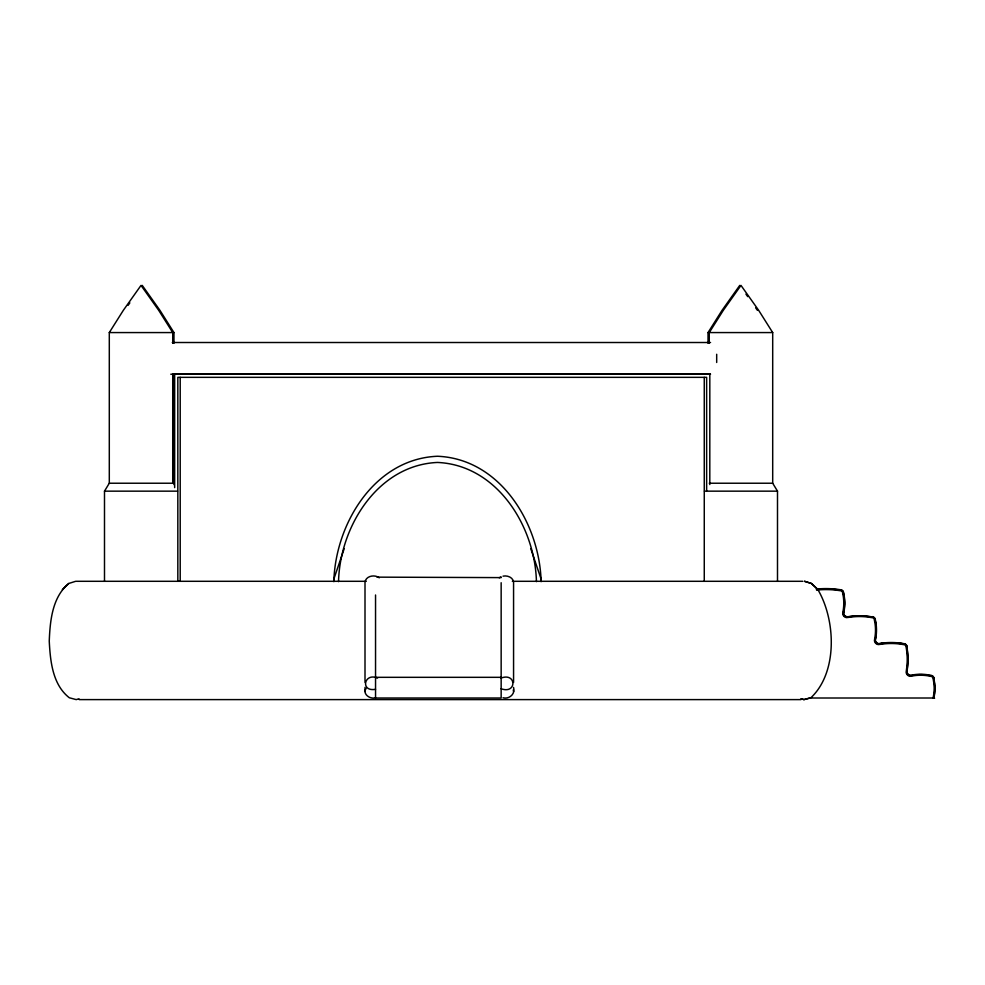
<?xml version="1.0" encoding="UTF-8"?>
<svg xmlns="http://www.w3.org/2000/svg" width="985" height="985" viewBox="0 0 985 985"><rect width="100%" height="100%" fill="white"/><g stroke="black" fill="none" stroke-linecap="round" stroke-linejoin="round"><path stroke-width="1.48" d="M338.532 581.618C339.887 526.556 377.772 465.068 437.488 462.445C497.203 465.068 535.077 526.556 536.431 581.618M333.841 581.655C335.331 523.897 374.411 458.838 437.488 456.252C500.565 458.838 539.645 523.897 541.134 581.655M334.013 581.347L334.1 578.318L344.221 548.596M375.544 697.774C370.225 699.522 362.123 694.117 366.125 688.392M513.567 687.407C515.598 693.933 509.22 699.449 503.015 697.774M75.648 581.298L68.753 583.477C52.18 597.279 50.075 620.969 49.25 641.1C50.297 660.96 52.464 684.587 69.307 697.762L76.227 699.609L78.985 698.747M104.496 581.347L104.496 491.158L109.298 483.229L109.298 332.573L123.322 310.337L141.015 285.391L158.708 310.337L172.732 332.573L172.732 343.334M708.03 343.334L708.03 332.573L722.054 310.337L739.747 285.391M128.099 305.35L129.86 302.851M62.363 589.547L68.79 583.477M810.864 697.762L803.932 699.609L801.224 698.747L803.932 699.609L810.901 697.762C837.976 672.25 835.723 619.811 817.846 589.547M499.272 577.813L500.996 576.791M500.996 678.086C516.829 672.127 516.829 694.647 500.996 688.7M503.015 576.151C507.324 575.203 513.247 577.358 513.567 582.332L513.567 682.445M375.544 689.315C360.005 692.073 364.154 672.238 377.563 678.086M109.298 332.573L173.963 332.573L173.963 343.334M708.03 332.573L772.696 332.573L772.696 483.229L777.497 491.158L777.497 581.347M172.326 342.509L710.542 342.509M709.816 374.165L174.653 374.165L174.653 487.612M170.787 374.226L710.542 374.226M109.298 483.229L173.963 483.229M709.262 483.229L772.696 483.229M104.496 491.158L177.534 491.158M704.472 491.158L777.497 491.158M377.083 577.148L501.156 577.616M76.436 581.298L366.285 581.298M512.335 581.298L802.812 581.298M811.738 698.008L933.854 698.008A42.244 42.244 0 0 0 933.854 678.763A3.226 3.226 0 0 0 930.64 675.55M79.256 699.609L800.965 699.609M871.984 616.672L872.402 616.696A3.423 3.423 0 0 1 875.345 619.639L875.382 620.058A45.975 45.975 0 0 1 875.382 640.151A3.472 3.472 0 0 0 878.854 643.624A70.009 70.009 0 0 1 903.701 643.636L904.119 643.661A3.423 3.423 0 0 1 907.074 646.603L907.099 647.022M934.617 698.168L933.091 697.848A41.468 41.468 0 0 0 933.423 680.5L933.041 678.456A2.438 2.438 0 0 0 930.948 676.35L930.529 676.326A45.138 45.138 0 0 0 912.381 675.981L910.005 676.301A4.469 4.469 0 0 1 906.151 672.447L906.459 669.689A69.159 69.159 0 0 0 906.114 647.145L906.089 646.739A2.438 2.438 0 0 0 903.996 644.633L903.59 644.609A69.159 69.159 0 0 0 881.033 644.264L878.275 644.584A4.469 4.469 0 0 1 874.434 640.73L874.742 638.354A45.138 45.138 0 0 0 874.397 620.193L874.372 619.774A2.438 2.438 0 0 0 872.279 617.681L871.86 617.657A69.159 69.159 0 0 0 849.316 617.299L846.558 617.62A4.469 4.469 0 0 1 842.704 613.766L843.025 611.389A45.138 45.138 0 0 0 842.68 593.241L842.655 592.81A2.438 2.438 0 0 0 840.55 590.717L840.156 590.692A91.297 91.297 0 0 0 816.553 590.077M804.573 581.298L811.468 583.477L816.811 588.538L811.431 583.477L804.511 581.298M379.299 577.813C374.743 574.255 365.657 575.831 365.004 582.332L365.004 682.445M745.941 294.121L747.713 296.62M755.667 307.849L757.44 310.337M142.246 285.391L159.939 310.337L173.963 332.573M530.755 548.596L540.863 578.318L540.95 581.347M772.696 332.573L758.672 310.337L740.979 285.391L723.298 310.337L709.262 332.573L709.262 343.334M513.271 689.931L513.567 691.593M934.051 678.739L934.026 678.32A3.423 3.423 0 0 0 931.084 675.378L930.665 675.341A45.975 45.975 0 0 0 910.571 675.341A3.472 3.472 0 0 1 907.099 671.868M874.975 620.119L874.951 619.7A3.017 3.017 0 0 0 872.353 617.102L871.934 617.078A69.713 69.713 0 0 0 847.162 617.078A3.903 3.903 0 0 1 843.246 613.163A45.679 45.679 0 0 0 843.258 593.155L843.234 592.736A3.017 3.017 0 0 0 840.636 590.138L840.217 590.113A91.814 91.814 0 0 0 816.491 589.498M716.686 354.268L716.686 362.48M709.816 373.623L709.803 484.546M706.639 490.678L706.639 377.341L177.829 377.341L177.829 581.039M704.263 377.341L704.263 581.039M501.156 582.726L501.156 676.683M375.544 594.989L375.544 676.683M365.004 687.407L365.004 691.593M180.206 377.341L180.206 581.039M173.963 374.078L173.963 484.608M172.732 374.078L172.732 483.229M816.442 589.092A92.184 92.184 0 0 1 840.267 589.707L840.685 589.732A3.423 3.423 0 0 1 843.628 592.687L843.665 593.105A45.975 45.975 0 0 1 843.665 613.199A3.472 3.472 0 0 0 847.137 616.659M840.242 589.904A3.226 3.226 0 0 1 843.455 593.13A45.827 45.827 0 0 1 843.455 613.187A3.694 3.694 0 0 0 847.149 616.869A69.861 69.861 0 0 1 871.959 616.869A3.226 3.226 0 0 1 875.172 620.094A45.827 45.827 0 0 1 875.172 640.164A3.694 3.694 0 0 0 878.866 643.833A69.861 69.861 0 0 1 903.676 643.833A3.226 3.226 0 0 1 906.889 647.046A69.861 69.861 0 0 1 906.889 671.856A3.694 3.694 0 0 0 910.583 675.55M874.975 640.127A3.903 3.903 0 0 0 878.879 644.042A69.713 69.713 0 0 1 903.651 644.03L904.07 644.055A3.017 3.017 0 0 1 906.668 646.653L906.692 647.071A69.713 69.713 0 0 1 906.692 671.856A3.903 3.903 0 0 0 910.596 675.759A45.679 45.679 0 0 1 930.603 675.747L931.034 675.784A3.017 3.017 0 0 1 933.62 678.37L933.657 678.8A42.059 42.059 0 0 1 933.657 697.971M501.156 677.323L375.544 677.323L375.544 698.008L501.156 698.008L501.156 677.323"/></g></svg>
